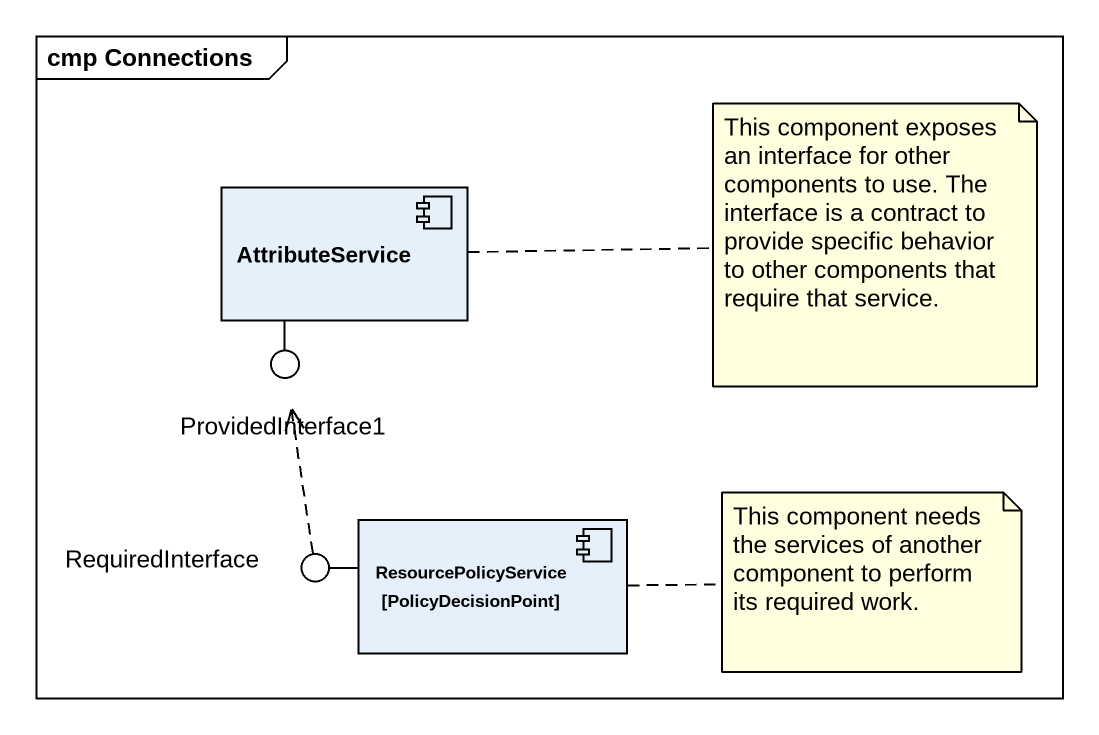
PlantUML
@startuml
mainframe cmp Connections
component AttributeService
() ProvidedInterface1
component "ResourcePolicyService [PolicyDecisionPoint]" as ResourcePolicyService
() RequiredInterface
AttributeService -- ProvidedInterface1
ResourcePolicyService -left- RequiredInterface
RequiredInterface .up.> ProvidedInterface1
note right of AttributeService : This component exposes an interface for other components to use. The interface is a contract to provide specific behavior to other components that require that service.
note right of ResourcePolicyService : This component needs the services of another component to perform its required work.
@enduml
